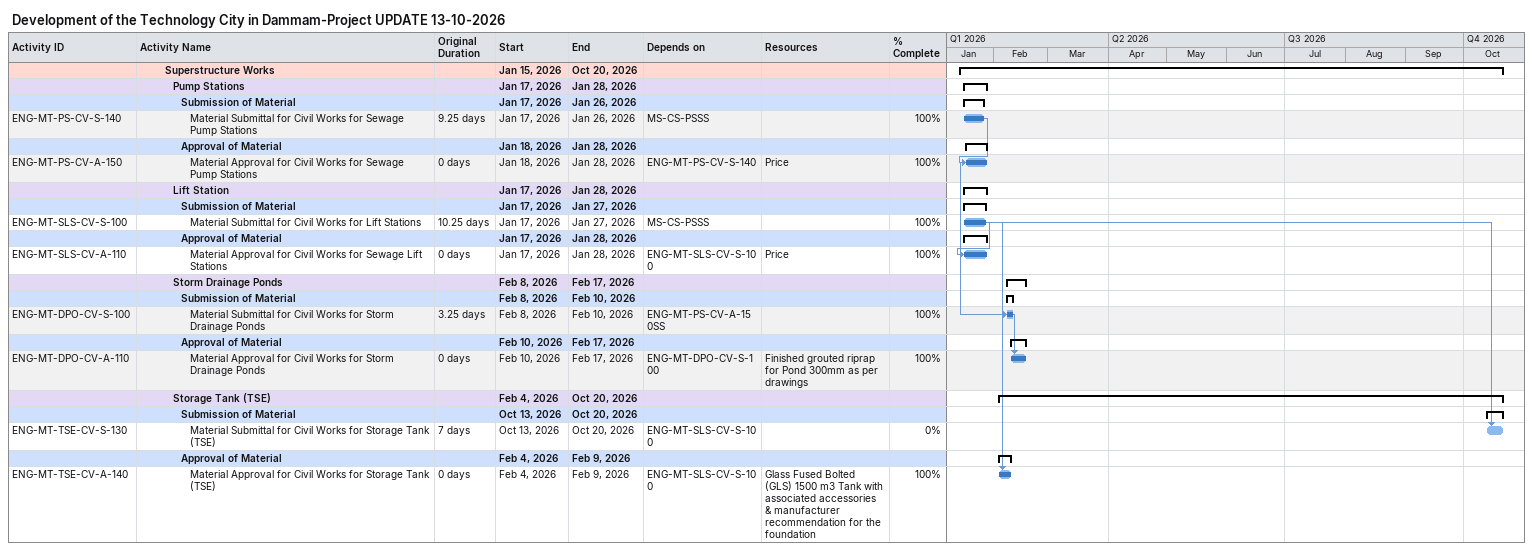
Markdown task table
Development of the Technology City in Dammam-Project UPDATE 13-10-2026

| ID | Level | Task | Original duration | Start | Finish | Predecessors | Resources | % complete |
|---|---|---|---|---|---|---|---|---|
|  | 4 | **Superstructure Works** |  | 2026-01-15 | 2026-10-20 |  |  |  |
|  | 5 | **Pump Stations** |  | 2026-01-17 | 2026-01-28 |  |  |  |
|  | 6 | **Submission of Material** |  | 2026-01-17 | 2026-01-26 |  |  |  |
| ENG-MT-PS-CV-S-140 | 7 | Material Submittal for Civil Works for Sewage Pump Stations | 9.25d | 2026-01-17 | 2026-01-26 | MS-CS-PSSS |  | 100 |
|  | 6 | **Approval of Material** |  | 2026-01-18 | 2026-01-28 |  |  |  |
| ENG-MT-PS-CV-A-150 | 7 | Material Approval for Civil Works for Sewage Pump Stations | 0d | 2026-01-18 | 2026-01-28 | ENG-MT-PS-CV-S-140 | Price | 100 |
|  | 5 | **Lift Station** |  | 2026-01-17 | 2026-01-28 |  |  |  |
|  | 6 | **Submission of Material** |  | 2026-01-17 | 2026-01-27 |  |  |  |
| ENG-MT-SLS-CV-S-100 | 7 | Material Submittal for Civil Works for Lift Stations | 10.25d | 2026-01-17 | 2026-01-27 | MS-CS-PSSS |  | 100 |
|  | 6 | **Approval of Material** |  | 2026-01-17 | 2026-01-28 |  |  |  |
| ENG-MT-SLS-CV-A-110 | 7 | Material Approval for Civil Works for Sewage Lift Stations | 0d | 2026-01-17 | 2026-01-28 | ENG-MT-SLS-CV-S-100 | Price | 100 |
|  | 5 | **Storm Drainage Ponds** |  | 2026-02-08 | 2026-02-17 |  |  |  |
|  | 6 | **Submission of Material** |  | 2026-02-08 | 2026-02-10 |  |  |  |
| ENG-MT-DPO-CV-S-100 | 7 | Material Submittal for Civil Works for Storm Drainage Ponds | 3.25d | 2026-02-08 | 2026-02-10 | ENG-MT-PS-CV-A-150SS |  | 100 |
|  | 6 | **Approval of Material** |  | 2026-02-10 | 2026-02-17 |  |  |  |
| ENG-MT-DPO-CV-A-110 | 7 | Material Approval for Civil Works for Storm Drainage Ponds | 0d | 2026-02-10 | 2026-02-17 | ENG-MT-DPO-CV-S-100 | Finished grouted riprap for Pond 300mm as per drawings | 100 |
|  | 5 | **Storage Tank (TSE)** |  | 2026-02-04 | 2026-10-20 |  |  |  |
|  | 6 | **Submission of Material** |  | 2026-10-13 | 2026-10-20 |  |  |  |
| ENG-MT-TSE-CV-S-130 | 7 | Material Submittal for Civil Works for Storage Tank (TSE) | 7d | 2026-10-13 | 2026-10-20 | ENG-MT-SLS-CV-S-100 |  | 0 |
|  | 6 | **Approval of Material** |  | 2026-02-04 | 2026-02-09 |  |  |  |
| ENG-MT-TSE-CV-A-140 | 7 | Material Approval for Civil Works for Storage Tank (TSE) | 0d | 2026-02-04 | 2026-02-09 | ENG-MT-SLS-CV-S-100 | Glass Fused Bolted (GLS) 1500 m3 Tank with associated accessories & manufacturer recommendation for the foundation | 100 |
